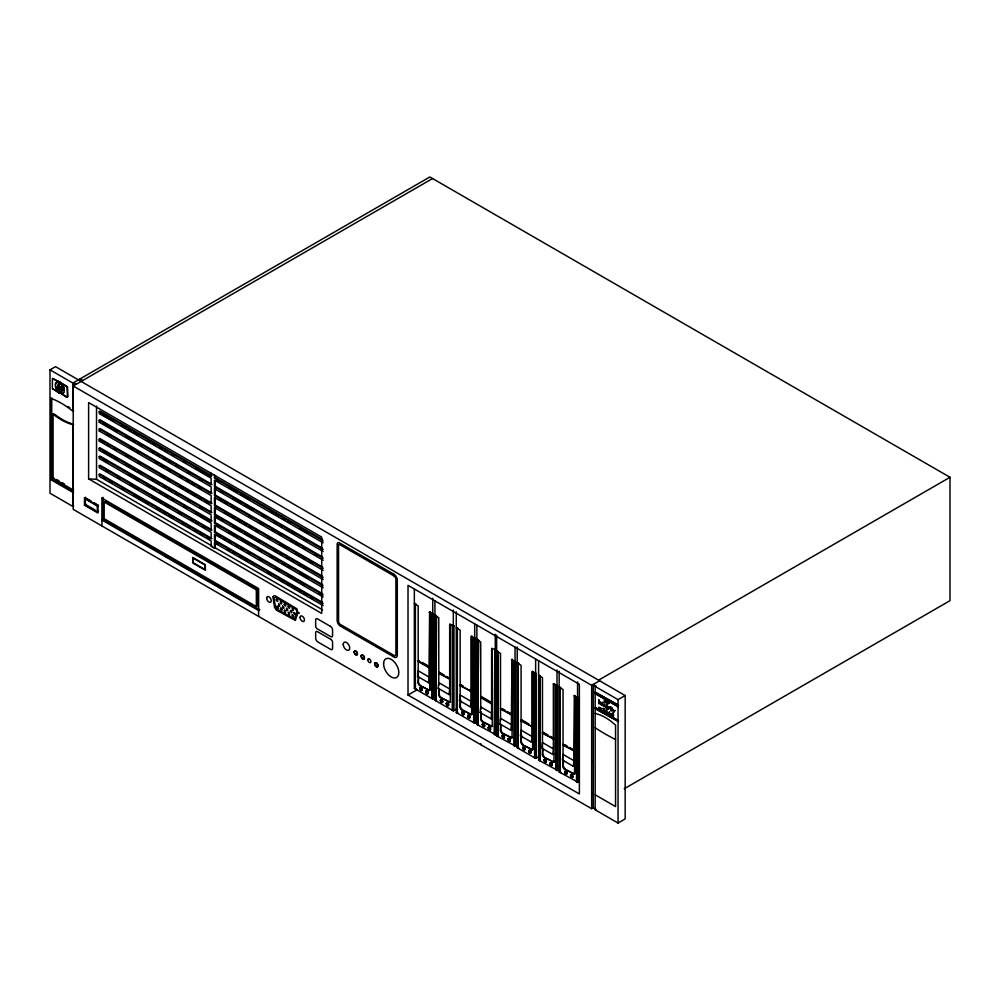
<?xml version="1.0" encoding="UTF-8"?>
<svg xmlns="http://www.w3.org/2000/svg" width="1000" height="1000" viewBox="0 0 1000 1000"><rect width="100%" height="100%" fill="white"/><g stroke="black" fill="none" stroke-linecap="round" stroke-linejoin="round"><path stroke-width="1.5" d="M59.625 393.188L52.362 388.587L52.425 378.5L67.05 386.788L67.438 396.362A1.462 0.85 60 0 1 66.413 397.125L59.85 392.85M417.6 676.413L418.2 670.788L429.1 677.087L428.5 682.712L417.6 676.413L418.2 676.075M438.175 688.3L438.775 682.675L449.675 688.962L449.087 694.587L438.175 688.3L438.775 687.95L438.775 694.975A1.837 1.062 60 0 0 440.075 697.225L449.487 701.975A2 1.163 60 0 0 450.487 702.075M459.55 700.638L460.15 695.013L471.05 701.3L470.45 706.925L459.55 700.638L460.15 700.288M480.125 712.513L480.725 706.888L491.625 713.188L491.025 718.812L480.125 712.513L480.725 712.175L480.725 719.188A1.837 1.062 60 0 0 482.025 721.45L491.438 726.188A2 1.163 60 0 0 492.562 726.2M499.913 723.938L500.513 718.312L511.413 724.6L510.812 730.238L499.913 723.938L500.513 723.6L500.513 730.612A1.837 1.062 60 0 0 501.812 732.875L511.225 737.613A2 1.163 60 0 0 512.525 737.362M520.5 735.825L521.087 730.188L531.987 736.488L531.4 742.113L520.5 735.825L521.087 735.475M541.862 748.162L542.463 742.537L553.362 748.825L552.762 754.45L541.862 748.162L542.463 747.812M562.45 760.037L563.038 754.412L573.938 760.7L573.35 766.338L562.45 760.037L563.038 759.7M59.5 385.8L57.912 388.988L58.95 389.588L59.988 386.675L58.688 385.2L60.163 382.225L59.2 381.662L56.463 388.088L57.862 388.35M60.025 392.95L60.55 390.625C63.175 393.625 64.7 386.087 60.888 386.475L58.55 392.638L59.763 392.675A13.075 7.55 60 0 1 58.775 392.062A13.288 7.675 60 0 1 58.263 391.7A5.4 3.125 60 0 1 55.775 387.713A6.688 3.862 60 0 1 55.512 383.95A5.675 3.275 60 0 1 58.075 382.225L58.637 381.375L67.537 386.675L67.838 396.138A1.462 0.85 60 0 1 66.812 396.887L66.413 397.125M55.912 383.725L55.438 383.988A5.675 3.275 60 0 1 58 382.262L58.637 381.375L52.688 378.375M58.788 381.912L58.587 382.475A16.825 9.712 60 0 1 59.475 383.075A17.413 10.05 60 0 1 60.05 383.438A5.763 3.325 60 0 1 63.812 388.4M58 382.262A17.413 10.05 60 0 1 58.513 382.512L59.188 381.675M60.062 383.45L60.75 382.562L60.125 383.413A5.763 3.325 60 0 1 63.837 388.225A5.763 3.325 60 0 1 63.312 392.938M63.725 392.6L63.263 392.875A6.025 3.487 60 0 1 60.412 392.925L66.812 396.887M57.387 388.625L58.95 385.475M58.625 392.587L58.837 392.025A13.288 7.675 60 0 1 58.325 391.662L58.075 392.25L54.737 389.862M599.925 710L600.812 709.188L600.075 707.675L602.062 708.825L601.337 709.488L602.212 711.325M600.45 710.3L601.075 709.737L601.688 711.025M602.65 711.575L604.475 710.1L602.975 708.388A1.55 0.9 60 0 1 603.462 708.263L603.85 708.413A1.338 0.775 60 0 1 604.425 708.962L604.888 710.55L603.625 711.637L604.85 712.85M73.662 505.988L72.875 506.45L50 493.237L50 369.85L55.538 366.662L625.175 695.537L625.175 818.913L618.05 823.025L595.175 809.812L595.175 708.575L617.1 720.775M53.087 389.375L52.838 388.5M62.75 387.562L63.513 387.575M63.2 388.575L64.287 388.137A5.763 3.325 60 0 0 63.65 386.625M50 369.85L72.875 383.062L429.837 176.975L950 477.287L950 600.662L624.263 788.737M58.762 392.062L59.237 391.788A13.288 7.675 60 0 1 58.9 391.55M60.8 392.7L60.338 392.975A13.45 7.763 60 0 1 59.812 392.7L59.887 392.663A13.45 7.763 60 0 0 60.412 392.925M595.175 809.812L595.962 809.362L593.263 807.8L591.675 808.713L73.213 509.375L73.213 386L432.55 178.538M53.087 414.113L54.55 414.2A59.562 34.388 60 0 0 73.662 424.225L72.875 424.688A59.562 34.388 60 0 1 53.762 414.663L53.087 414.113L53.087 478.375L72.875 489.8L73.662 489.35M50.938 479.725L51.737 479.263L73.662 491.938L72.875 492.388L50.938 479.725L50.938 398.387L51.887 398.725A78.763 45.475 60 0 1 72.875 411.262L73.662 410.8M322.587 609.825L215.3 547.888L214.5 548.337L211.15 546.4L211.15 540.962L99.25 476.362L99.25 474.375L211.15 538.975L211.15 532.312L99.25 467.713L99.25 465.737L211.15 530.337L211.15 523.15L99.25 458.55L99.25 456.575L211.15 521.175L211.15 514.862L99.25 450.262L99.25 448.275L211.15 512.875L211.15 505.688L99.25 441.1L99.25 439.113L211.15 503.713L211.15 495.575L99.25 430.975L99.25 429L211.15 493.6L211.15 486.85L99.25 422.25L99.25 420.262L211.15 484.862L211.15 478.175L99.25 413.575L99.25 411.587L100.05 411.125L211.938 475.725M99.25 420.262L100.05 419.8L211.938 484.4M99.25 422.25L100.05 421.788M99.25 429L100.05 428.537L211.938 493.137M99.25 430.975L100.05 430.525M99.25 439.113L100.05 438.65L211.938 503.25M99.25 441.1L100.05 440.637M99.25 448.275L100.05 447.812L211.938 512.413M99.25 450.262L100.05 449.8M53.087 478.375L53.888 477.925M99.25 456.575L100.05 456.112L211.938 520.712M99.25 465.737L100.05 465.275L211.938 529.875M99.25 474.375L100.05 473.925L211.938 538.525M84.488 497.925L97.938 505.7L97.938 513.013L84.488 505.238L84.488 497.925L85.675 497.25M98.537 511.312L97.35 512L85.062 504.9L85.062 498.938L86.25 498.25L91.175 501.087M84.488 505.238L86.25 504.225M101.912 525.95L101.912 498.1L103.1 497.413L103.1 519.35L259.812 609.825L258.625 610.513L101.912 520.025L103.1 519.35M85.062 498.938L97.35 506.037L98.537 505.35L93.625 502.512M104.175 502.025L105.363 501.337L257.538 589.2L257.538 605.887L256.35 606.575L104.175 518.713L104.175 502.025L256.35 589.888L257.538 589.2M214.5 475.075L214.5 478.125L215.3 477.663L322.587 539.612M323.137 542.825L214.5 480.112L214.5 486.8L215.3 486.35L322.587 548.288M323.137 558.25L214.5 495.538L214.5 488.787L215.3 488.325L215.3 495.075L322.587 557.025M214.5 495.538L215.3 495.075M323.137 560.237L214.5 497.525L214.5 505.65L215.3 505.188L322.587 567.137M323.137 570.35L214.5 507.638L214.5 514.812L215.3 514.362L322.587 576.3M323.137 585.825L214.5 523.112L214.5 516.8L215.3 516.337L217.975 517.888M214.5 523.112L215.3 522.65L322.587 584.6M165.212 556.575L166.4 555.887M323.137 587.812L214.5 525.1L214.5 532.275L215.3 531.812L322.587 593.763M323.137 596.975L214.5 534.263L214.5 540.913L215.3 540.462L322.587 602.4M214.5 548.337L214.5 542.9L215.3 542.438L217.975 543.987M240.4 599.987L241.588 599.3M415.975 603.938L414.338 603.675L418.2 605.9L418.2 683.088A1.837 1.062 60 0 0 419.5 685.35L428.9 690.088A2 1.163 60 0 0 430.325 689.275L430.325 612.225L429.688 611.85L429.1 667.062L429.688 666.712M430.325 612.225L429.725 689.625A2 1.163 60 0 1 428.312 690.438M432.287 613.35L431.688 698.388L433.325 698.65L433.325 613.962L432.287 613.35L432.287 698.037M433.325 613.962L429.1 612.2M434.913 600.95L434.913 700.25L436.55 700.5L435.962 700.85L436.55 615.812L435.5 615.212L434.913 615.562L438.775 617.788L438.775 685.312M452.275 625.575L452.275 710.263L453.913 710.525L453.913 625.837L449.675 624.075L449.675 678.938L450.262 678.6M457.925 628.15L456.287 627.9L460.15 630.125L460.15 707.312A1.837 1.062 60 0 0 461.45 709.562L470.85 714.312A2 1.163 60 0 0 472.275 713.5L472.275 636.438L471.675 636.788M474.237 637.575L473.638 722.6L475.275 722.862L475.275 638.175L474.237 637.575L474.237 722.262M475.275 638.175L471.05 636.413L471.05 691.275L471.637 690.938L469.212 689.538M478.5 640.037L477.9 725.062L478.5 640.037L477.45 639.438L476.863 639.775L480.725 642L480.725 709.525M429.1 667.825L429.688 667.475L418.2 660.763L418.787 660.425L418.2 661.525L429.1 667.825L429.1 677.087M418.2 683.088L418.787 677.138M419.5 685.35L428.9 690.088M414.338 589.062L414.338 688.363L415.975 688.625L415.375 688.962L415.375 604.275M428.5 682.712L429.688 682.025L429.688 611.85M408.013 695.025L579.375 793.962L579.375 684.287L408.013 585.35L408.013 695.025L417.163 689.75M494.812 649.45L494.212 734.488L495.863 734.75L495.863 650.062L494.812 649.45L494.812 734.137M495.863 650.062L491.625 648.3L491.625 703.162L492.212 702.812M444.212 675.1L439.363 672.3L438.775 673.413L450.262 679.362L438.775 672.65M438.775 694.975L439.363 689.013M414.338 688.363L432.738 698.988L435.925 697.15M460.737 684.638L460.15 684.987L471.637 691.7L460.15 685.75L460.737 684.638L463.162 686.038M440.075 697.225L449.487 701.975M449.087 694.587L450.262 693.9M507.163 711.45L512 714.237L511.413 714.587L512 659.375L512.638 659.75L512.038 737.138A2 1.163 60 0 1 510.625 737.962M518.862 663.337L517.225 663.075L521.087 665.312L521.087 742.5A1.837 1.062 60 0 0 522.388 744.75L531.8 749.5A2 1.163 60 0 0 533.212 748.675L533.212 671.625L532.625 671.975M434.913 700.25L453.312 710.875L456.5 709.025M460.15 707.312L460.737 699.95M481.312 696.525L480.725 696.862L492.212 703.575L491.625 703.925L480.725 697.625L481.312 696.525L491.012 702.125M456.287 611.825L456.287 712.588L457.925 712.837L457.325 713.188L457.325 628.5M461.45 709.562L470.85 714.312M470.45 706.925L471.637 706.237M470.262 714.65A2 1.163 60 0 0 471.675 713.838L472.275 713.5M480.725 719.188L481.312 711.825M456.287 712.588L474.688 723.213L477.875 721.363M501.1 708.713L500.513 709.05L512 715L500.513 708.288M476.863 625.163L476.863 724.463L478.5 724.725M482.025 721.45L491.438 726.188M491.025 718.812L492.212 718.125M550.325 736.363L553.95 738.462L553.362 738.8L553.362 683.938L554.587 683.962L553.987 684.312M560.812 687.562L559.175 687.3L563.038 689.525L563.038 766.712A1.837 1.062 60 0 0 564.338 768.975L573.75 773.713A2 1.163 60 0 0 575.163 772.9L575.163 695.85L574.538 695.475L573.938 750.688L574.538 750.337L569.688 747.55M500.513 730.612L501.1 724.663M476.863 724.463L495.863 734.75M521.688 719.825L521.087 720.175L532.587 726.888L521.087 720.938L521.688 719.825L528.95 724.025M496.65 635.125L496.65 735.888L498.288 736.15L498.288 651.462L497.688 736.488L498.288 736.15M501.812 732.875L511.225 737.613M510.812 730.238L512 729.55L512 659.375M598.575 680.175L950 477.287M73.213 386L591.675 685.337L599.587 680.763M595.175 708.575L618.45 721.55L618.45 720.688L595.175 707.712L595.175 693.562L618.05 706.775L618.45 705.225L595.175 692.25L595.175 686.438L595.962 685.975L593.263 684.412L593.263 807.8M532.587 726.125L531.987 726.462L531.987 671.6L536.225 673.363L536.225 758.05L534.587 757.788L534.587 673.1L535.175 672.763L535.175 757.45M595.175 692.25L618.45 705.225M595.175 693.562L618.45 706.55M514.6 745.562L514 745.913L514 661.225L514.6 660.875L514.6 745.562L515.65 746.175L515.65 661.475L511.413 659.725M521.087 742.5L521.688 735.138M496.65 735.888L515.65 746.175M517.225 647.013L517.225 747.763L518.862 748.025M522.388 744.75L531.8 749.5M531.4 742.113L532.587 741.425M595.175 707.712L617.1 719.912M595.175 686.438L618.05 699.65L625.175 695.537M531.2 749.837A2 1.163 60 0 0 532.625 749.025L533.212 748.675M547.9 734.963L543.05 732.163L542.463 733.275L553.95 739.225L542.463 732.513M517.225 747.763L535.625 758.388L540.112 755.8M554.475 761.587A2 1.163 60 0 1 553.175 761.838L543.763 757.087A1.837 1.062 60 0 1 542.463 754.837L543.05 748.875M538.6 660.8L538.6 760.113L540.237 760.362L540.237 675.675L539.637 760.713L540.237 760.362M543.763 757.087L553.175 761.838M552.762 754.45L553.95 753.763M552.575 762.175A2 1.163 60 0 0 553.987 761.363L554.587 761.025M563.038 745.15L574.538 751.1L563.038 744.388M556.55 769.788L555.95 770.125L555.95 685.438L556.55 685.1L556.55 769.788L557.587 770.387L557.587 685.7L553.362 683.938M563.038 766.712L563.638 760.763M538.6 760.113L557.587 770.387M559.175 671.225L559.175 771.988L560.812 772.25M564.338 768.975L573.75 773.713M573.35 766.338L574.538 765.65M591.675 762.212L593.263 761.3M573.15 774.062A2 1.163 60 0 0 574.575 773.238L575.163 772.9M577.125 781.663L576.538 782.013L576.538 697.325L577.125 696.975L577.125 781.663L578.175 782.275L578.175 697.575L573.938 695.825M559.175 771.988L578.175 782.275M591.675 794.2L593.263 793.288M88.612 478.862L321.712 613.438L321.712 537.125L88.612 402.55L88.612 478.862L96.525 479.312L211.938 545.95M595.175 713.312L600.175 714.975A53.175 30.7 60 0 1 610.562 720.962L615.562 725.088L615.562 806.575L595.175 794.8M80 378.95L82.7 380.513M76.375 384.175L73.662 382.612L73.662 387.062M99.25 411.587L211.15 476.188L211.15 473.137M214.5 478.125L323.137 540.85M100.05 413.113L106.788 417M109.488 418.562L113.525 420.9M121.613 425.562L125.662 427.9M128.35 429.462L131.05 431.012M133.75 432.575L137.787 434.9M147.225 440.35L149.925 441.912M152.625 443.462L155.312 445.025M159.362 447.362L162.062 448.913M164.75 450.475L167.45 452.025M171.5 454.363L174.188 455.925M183.625 461.362L186.325 462.925M195.763 468.375L203.85 473.038M206.55 474.6L210.588 476.938M216.637 480.425L219.325 481.975M228.713 487.4L236.75 492.038M240.775 494.363L248.825 499.012M270.287 511.4L272.962 512.95M275.65 514.5L278.337 516.05M282.35 518.362L285.038 519.913M287.725 521.462L290.4 523.013M299.788 528.438L307.838 533.075M214.5 486.8L323.137 549.525M453.913 625.837L452.863 625.237L452.863 709.925M102.737 423.35L110.825 428.013M113.525 429.575L117.575 431.912M125.662 436.575L129.7 438.913M132.4 440.462L135.1 442.025M137.787 443.587L141.838 445.913M151.275 451.362L153.975 452.925M156.662 454.475L159.362 456.037M163.4 458.375L166.1 459.925M168.8 461.488L171.5 463.038M175.538 465.375L178.238 466.938M187.675 472.375L190.362 473.938M199.8 479.387L202.5 480.938M220.662 491.425L223.35 492.975M232.738 498.4L240.775 503.038M244.8 505.363L252.85 510.012M262.238 515.425L264.925 516.975M274.312 522.4L276.988 523.95M279.675 525.5L282.35 527.05M286.375 529.362L289.062 530.913M291.737 532.463L294.425 534.012M303.812 539.438L306.5 540.988M214.5 488.787L323.137 551.5M106.788 434.412L109.488 435.975M129.7 447.65L133.75 449.988M136.45 451.538L139.137 453.1M155.312 462.438L158.012 463.988M160.712 465.55L163.4 467.1M167.45 469.438L170.15 471M179.587 476.45L182.275 478M186.325 480.337L189.025 481.887M191.713 483.45L194.412 485M198.463 487.337L201.15 488.9M219.325 499.387L222 500.938M224.688 502.488L227.362 504.038M231.388 506.35L234.075 507.9M236.75 509.45L239.438 511M248.825 516.425L251.513 517.975M259.55 522.612L263.575 524.938M271.625 529.587L275.65 531.912M278.337 533.45L281.012 535M290.4 540.425L293.087 541.975M295.763 543.525L298.45 545.075M302.475 547.388L305.15 548.938M314.538 554.362L317.225 555.913M214.5 505.65L323.137 568.362M101.4 441.413L104.087 442.975M106.788 444.525L109.488 446.087M113.525 448.425L116.225 449.975M125.662 455.425L128.35 456.987M137.787 462.425L140.488 463.988M160.712 475.662L164.75 478M167.45 479.55L170.15 481.112M179.587 486.562L183.625 488.888M186.325 490.45L189.025 492M191.713 493.562L195.763 495.9M198.463 497.45L201.15 499.012M205.2 501.35L207.887 502.9M224.688 512.6L228.713 514.925M231.388 516.462L234.075 518.013M236.75 519.562L240.775 521.888M243.463 523.438L246.15 524.987M248.825 526.538L251.513 528.088M255.538 530.4L258.212 531.95M267.6 537.375L270.287 538.925M279.675 544.338L287.725 548.987M295.763 553.638L299.788 555.962M302.475 557.513L305.15 559.05M309.175 561.375L311.863 562.925M214.5 514.812L323.137 577.537M102.737 451.362L110.825 456.025M113.525 457.587L117.575 459.913M125.662 464.588L129.7 466.925M132.4 468.475L135.1 470.037M137.787 471.587L141.838 473.925M151.275 479.375L153.975 480.938M156.662 482.488L159.362 484.05M163.4 486.388L166.1 487.938M168.8 489.5L171.5 491.05M175.538 493.387L178.238 494.938M187.675 500.387L190.362 501.95M199.8 507.4L202.5 508.95M220.662 519.438L223.35 520.988M232.738 526.413L240.775 531.05M244.8 533.375L252.85 538.025M255.538 539.575L259.55 541.888M274.312 550.413L276.988 551.962M279.675 553.513L282.35 555.05M286.375 557.375L289.062 558.925M291.737 560.475L294.425 562.025M298.45 564.35L301.125 565.9M303.812 567.45L306.5 568.987M214.5 516.8L323.137 579.513M102.737 459.65L106.788 461.987M128.35 474.438L131.05 476M133.75 477.55L137.787 479.888M147.225 485.337L149.925 486.9M152.625 488.45L155.312 490.012M159.362 492.337L162.062 493.9M164.75 495.462L167.45 497.013M171.5 499.35L174.188 500.9M183.625 506.35L186.325 507.912M195.763 513.362L203.85 518.025M206.55 519.587L210.588 521.925M216.637 525.413L219.325 526.962M228.713 532.375L236.75 537.025M240.775 539.35L248.825 544M258.212 549.412L260.9 550.962M270.287 556.388L272.962 557.938M275.65 559.475L278.337 561.025M282.35 563.35L285.038 564.9M287.725 566.45L290.4 568M299.788 573.413L307.838 578.062M214.5 532.275L323.137 594.987M105.438 470.375L108.138 471.925M117.575 477.375L120.262 478.938M129.7 484.387L137.787 489.05M152.625 497.612L156.662 499.95M159.362 501.5L162.062 503.062M164.75 504.625L168.8 506.95M178.238 512.4L180.925 513.962M190.362 519.412L193.062 520.962M195.763 522.525L198.463 524.075M202.5 526.413L205.2 527.962M216.637 534.575L220.662 536.9M223.35 538.45L226.025 540M228.713 541.538L231.388 543.088M235.413 545.413L238.1 546.962M240.775 548.513L243.463 550.062M247.488 552.388L250.162 553.938M259.55 559.35L262.238 560.9M275.65 568.65L279.675 570.962M287.725 575.612L291.737 577.938M294.425 579.487L297.113 581.038M299.788 582.587L303.812 584.9M318.562 593.425L321.25 594.975M214.5 540.913L323.137 603.638M102.737 477.463L105.438 479.012M109.488 481.35L112.175 482.912M121.613 488.35L124.312 489.913M133.75 495.363L141.838 500.025M144.537 501.587L148.575 503.925M156.662 508.587L160.712 510.925M163.4 512.487L166.1 514.038M168.8 515.6L172.838 517.938M182.275 523.375L184.975 524.938M187.675 526.487L190.362 528.05M194.412 530.388L197.113 531.938M199.8 533.5L202.5 535.05M206.55 537.388L209.237 538.95M227.362 549.412L230.05 550.962M232.738 552.513L235.413 554.062M239.438 556.375L242.125 557.925M244.8 559.475L247.488 561.025M251.513 563.35L254.188 564.9M267.6 572.638L271.625 574.963M279.675 579.612L283.7 581.938M286.375 583.475L289.062 585.025M291.737 586.575L295.763 588.9M298.45 590.45L301.125 592M303.812 593.55L306.5 595.1M310.525 597.413L313.2 598.962M422.425 662.525L428.475 666.025M446.637 676.5L449.062 677.9M502.312 708.65L504.738 710.05M564.837 744.75L567.263 746.15M214.5 542.9L323.137 605.612M101.912 498.1L258.625 588.575L258.625 616.425M56.525 479.45L59.162 480.962M61.8 482.488L64.438 484.012M85.675 504.55L95.087 509.988M165.812 556.237L241 599.65M59.025 392.35L60.587 393.3M618.05 699.65L618.05 705.45M618.05 706.775L618.05 720.913M618.05 721.775L618.05 823.025M598.85 709.375C599.987 706.9 598.387 705.95 598.4 709.125M595.562 692.013L595.562 693.337M595.562 707.475L595.562 708.337M591.675 685.337L591.675 808.713M577.575 681.85L577.575 782.613M574.538 695.475L574.575 773.238M573.938 751.45L573.938 760.7M560.225 687.9L560.225 772.588M559.775 686.963L559.775 771.65M557 669.975L557 770.725M553.95 683.6L553.987 761.363M553.362 739.562L553.362 748.825M542.463 754.837L542.463 677.65L538.6 675.413L539.188 675.075L539.188 759.762M535.625 659.087L535.625 758.388M532.587 671.263L532.625 749.025M531.987 727.225L531.987 736.488M518.275 663.688L518.275 748.375M517.825 662.738L517.825 747.425M515.05 647.212L515.05 746.513M511.413 715.35L511.413 724.6M500.513 720.95L500.513 653.425L496.65 651.2L497.238 650.863L497.238 735.55M495.262 634.325L495.262 735.088M492.25 648.662L492.25 725.725A2 1.163 60 0 1 490.838 726.538M491.625 703.925L491.625 713.188M480.725 743.637L480.725 744.65M477.45 639.438L477.45 724.125M474.688 623.913L474.688 723.213M471.637 636.075L471.675 713.838M471.05 692.038L471.05 701.3M456.875 627.55L456.875 712.237M453.312 610.112L453.312 710.875M450.312 624.45L450.312 701.5A2 1.163 60 0 1 448.888 702.312M449.675 679.7L449.675 688.962M435.5 615.212L435.5 699.9M432.738 598.225L432.738 698.988M414.925 603.337L414.925 688.025M256.35 589.888L256.35 606.575M215.3 480.988L215.3 486.35M215.3 497.062L215.3 505.188M215.3 507.175L215.3 514.362M215.3 516.337L215.3 522.65M215.3 526.075L215.3 531.812M215.3 535.138L215.3 540.462M215.3 542.438L215.3 547.888M97.35 506.037L97.35 512M96.525 406.112L96.525 479.312M72.875 383.062L72.875 411.262M72.875 424.688L72.875 489.8M72.875 492.388L72.875 506.45M51.737 397.925L51.737 479.263M615.562 739.5A185.963 107.362 60 0 1 595.175 727.725M67.975 406.488A78.763 45.475 60 0 1 69.887 407.863M58.475 381.987A17.413 10.05 60 0 1 58.987 382.25M64.287 388.137A5.625 3.25 60 0 1 64.425 388.612M60.525 383.175A5.763 3.325 60 0 1 60.925 383.425M61.312 383.713A5.763 3.325 60 0 1 62.425 384.787M63.087 385.662A5.763 3.325 60 0 1 63.388 386.138M462.038 709.225A1.837 1.062 60 0 1 460.737 706.975M502.4 732.525A1.837 1.062 60 0 1 501.1 730.275M522.987 744.412A1.837 1.062 60 0 1 521.688 742.15M420.087 685A1.837 1.062 60 0 1 418.787 682.75M482.612 721.1A1.837 1.062 60 0 1 481.312 718.85M564.938 768.625A1.837 1.062 60 0 1 563.638 766.375M544.35 756.75A1.837 1.062 60 0 1 543.05 754.488M440.662 696.888A1.837 1.062 60 0 1 439.363 694.638M298.775 612.7L298.762 613.35L298.775 612.7M276.325 599.525L276.3 600.55L277.863 601.487L277.113 599.475L276.325 599.525M276.9 606.275L276.875 607.3L278.438 608.25L277.688 606.237L276.9 606.275M292.162 615.062L292.9 617.075L293.7 617.038L292.95 615.025L292.162 615.062M613.15 715.763C611.287 719.375 611.75 710.188 613.15 715.763M611.2 714.225C612.788 723.425 615.588 710.263 611.2 714.225M272.925 596.7L274.55 607.413L276.363 610.1L295.387 620.45L297.975 612.612L296.887 608.837L275.587 596.038L274.037 595.7L272.925 596.7M274 597.788L275.512 607.25L276.737 609.062L294.675 618.987L296.875 611.862L296.238 609.55L275.75 597.4L274 597.788M605.712 706.038C605.438 708.812 610.3 708.85 606.15 708.562C609.237 711.675 608 703.575 605.712 706.038M607.837 713.312L606.663 714.025L605.487 712A1.638 0.95 60 0 1 605.612 711.462L606.85 710.075L606.487 711.325L607.837 713.312M610.7 714.975L609.538 715.675L608.35 713.65A1.638 0.95 60 0 1 608.475 713.112L609.725 711.725L609.35 712.975L610.7 714.975M607.375 713.075C605.388 714.7 606.225 709.525 607.375 713.075M610.237 714.725C608.288 716.363 609.062 711.175 610.237 714.725M603.088 704.525L603.088 705.025A1.5 0.862 60 0 0 603.375 705.85L605.125 706.688L603.462 705.1L605.25 706.125L604.575 704.463L603.088 704.525M607.562 707.362C605.7 708.95 606.35 704 607.562 707.362M608.825 702.987L607.85 703.088L607.85 701.775L608.825 702.987M609.288 703.238L607.85 703.525L607.413 704.812L607.413 701.087L609.288 703.238M599.875 702.537L599.4 703.863C597.9 699.925 602.35 702.225 601.213 704.9L599.875 702.537M609.163 707.913L608.675 709.212C606.938 705.8 611.087 707.55 609.163 707.913M610.95 707.312L610.288 706.787L610.95 707.312M288.363 612.425L288.738 614.388L289.613 614.65L289.237 612.688L288.363 612.425M62.213 387.863L61.288 390.438L60.7 390.112L62.213 387.863M615 710.45L613.125 712.913L613.812 711.587L612.762 709.163L614.012 711.2L615 710.45M603.625 704.562L604.788 705.45L603.625 704.562M278.75 604.025L278.712 605.812L279.613 606.35L279.65 604.575L278.75 604.025M280.675 601.688L280.2 602.3L281.537 604.012L281.575 602.225L280.675 601.688M280.875 608.075L280.413 608.688L281.737 610.388L282.213 609.775L280.875 608.075M282.65 606.125L282.613 607.913L283.512 608.45L283.988 607.837L282.65 606.125M284.5 603.837L284.037 604.45L285.375 606.15L285.837 605.538L284.5 603.837M284.613 610.225L284.15 610.85L285.487 612.55L285.512 610.775L284.613 610.225M286.525 608.325L286.488 610.1L287.387 610.65L287.863 610.025L286.525 608.325M288.4 606L287.925 606.625L289.262 608.325L289.725 607.712L288.4 606M290.712 610.5L290.25 611.112L291.575 612.825L292.05 612.2L290.712 610.5M292.4 608.237L292.362 610.013L293.263 610.562L293.3 608.775L292.4 608.237M294.262 612.537L293.8 613.15L295.138 614.85L295.6 614.237L294.262 612.537M393.925 574.275L339.6 542.913A3.462 2 60 0 0 337.15 544.338L337.15 620.562A4.475 2.587 60 0 0 340.312 626.038L394.087 657.087A4.55 2.625 60 0 0 397.3 655.238L397.3 580.138A4.787 2.763 60 0 0 393.925 574.275M393.925 575.9L339.6 544.538A1.475 0.85 60 0 0 338.55 545.138L338.55 621.375A2.487 1.438 60 0 0 340.312 624.425L394.087 655.462A2.562 1.475 60 0 0 395.9 654.425L395.9 579.338A2.8 1.613 60 0 0 393.925 575.9M604.625 699.475L604.188 702.95L604.625 701.413L606.175 702.3L606.613 704.35L606.613 700.612L606.175 701.8L604.625 700.913L604.625 699.475M598.812 699.788L598.812 703.525L598.812 699.788M602.337 702.438L601.55 702.675L602.337 705.55L602.337 702.438M612.062 708.062L611.275 708.775L612.062 711.175L612.062 708.062M610.825 708.037L610.825 710.45L610.825 708.037M330.375 626.312L317.475 618.862A2.562 1.475 60 0 0 315.663 619.913L315.663 626.025A2.312 1.338 60 0 0 317.3 628.85L330.812 636.663A2.462 1.425 60 0 0 332.562 635.65L332.562 630.087A3.075 1.775 60 0 0 330.375 626.312M205.375 564.763L192.712 557.45L192.712 562.938L205.375 570.237L205.375 564.763M204.988 564.987L193.113 558.125L193.113 562.7L204.988 569.562L204.988 564.987M330.925 639.425L317.4 631.625A2.462 1.425 60 0 0 315.663 632.625L315.663 638.188A3.075 1.775 60 0 0 317.838 641.963L330.737 649.412A2.562 1.475 60 0 0 332.562 648.363L332.562 642.25A2.312 1.338 60 0 0 330.925 639.425M383.587 663.763A10.762 6.212 60 0 0 395.012 677.975A10.762 6.212 60 0 0 395.012 662.75A10.762 6.212 60 0 0 383.587 663.763M374.613 663.938A2.3 1.325 60 0 0 377.05 666.963A2.3 1.325 60 0 0 377.05 663.725A2.3 1.325 60 0 0 374.613 663.938M374.888 663.863A2.2 1.275 60 0 0 377.212 666.762A2.2 1.275 60 0 0 377.212 663.65A2.2 1.275 60 0 0 374.888 663.863A2.2 1.275 60 0 0 377.15 666.8A2.2 1.275 60 0 0 377.15 663.688A2.2 1.275 60 0 0 374.812 663.9M343.237 644.362A4.588 2.65 60 0 0 348.1 650.425A4.588 2.65 60 0 0 348.1 643.925A4.588 2.65 60 0 0 343.237 644.362M367.775 659.788A2.2 1.275 60 0 0 370.112 662.688A2.2 1.275 60 0 0 370.112 659.575A2.2 1.275 60 0 0 367.775 659.788M361.15 656.175A2.3 1.325 60 0 0 363.587 659.2A2.3 1.325 60 0 0 363.587 655.95A2.3 1.325 60 0 0 361.15 656.175M361.362 656.125A2.2 1.275 60 0 0 363.688 659.038A2.2 1.275 60 0 0 363.688 655.925A2.2 1.275 60 0 0 361.362 656.125M266.675 598.112A3.225 1.863 60 0 0 270.1 602.375A3.225 1.863 60 0 0 270.1 597.812A3.225 1.863 60 0 0 266.675 598.112M300.062 617.438A3.113 1.8 60 0 0 303.363 621.55A3.113 1.8 60 0 0 303.363 617.15A3.113 1.8 60 0 0 300.062 617.438M354.25 652.062A2.2 1.275 60 0 0 356.587 654.963A2.2 1.275 60 0 0 356.587 651.85A2.2 1.275 60 0 0 354.25 652.062M354.325 652.025A2.2 1.275 60 0 0 356.65 654.925A2.2 1.275 60 0 0 356.65 651.812A2.2 1.275 60 0 0 354.325 652.025M467.675 715.913A1.675 0.975 60 0 0 469.45 718.138A1.675 0.975 60 0 0 469.45 715.763A1.675 0.975 60 0 0 467.675 715.913M467.812 716A1.475 0.85 60 0 0 469.375 717.95A1.475 0.85 60 0 0 469.375 715.863A1.475 0.85 60 0 0 467.812 716M461.775 712.575A1.675 0.975 60 0 0 463.55 714.8A1.675 0.975 60 0 0 463.55 712.425A1.675 0.975 60 0 0 461.775 712.575M461.912 712.663A1.475 0.85 60 0 0 463.475 714.613A1.475 0.85 60 0 0 463.475 712.525A1.475 0.85 60 0 0 461.912 712.663M508.038 739.225A1.675 0.975 60 0 0 509.825 741.438A1.675 0.975 60 0 0 509.825 739.062A1.675 0.975 60 0 0 508.038 739.225M508.188 739.3A1.475 0.85 60 0 0 509.75 741.25A1.475 0.85 60 0 0 509.75 739.163A1.475 0.85 60 0 0 508.188 739.3M502.137 735.888A1.675 0.975 60 0 0 503.913 738.1A1.675 0.975 60 0 0 503.913 735.725A1.675 0.975 60 0 0 502.137 735.888M502.275 735.975A1.475 0.85 60 0 0 503.85 737.913A1.475 0.85 60 0 0 503.85 735.825A1.475 0.85 60 0 0 502.275 735.975M528.612 751.1A1.675 0.975 60 0 0 530.4 753.312A1.675 0.975 60 0 0 530.4 750.938A1.675 0.975 60 0 0 528.612 751.1M528.763 751.188A1.475 0.85 60 0 0 530.325 753.138A1.475 0.85 60 0 0 530.325 751.05A1.475 0.85 60 0 0 528.763 751.188M522.712 747.763A1.675 0.975 60 0 0 524.5 749.987A1.675 0.975 60 0 0 524.5 747.613A1.675 0.975 60 0 0 522.712 747.763M522.863 747.85A1.475 0.85 60 0 0 524.425 749.8A1.475 0.85 60 0 0 524.425 747.712A1.475 0.85 60 0 0 522.863 747.85M425.725 691.7A1.675 0.975 60 0 0 427.5 693.913A1.675 0.975 60 0 0 427.5 691.538A1.675 0.975 60 0 0 425.725 691.7M425.863 691.775A1.475 0.85 60 0 0 427.438 693.725A1.475 0.85 60 0 0 427.438 691.637A1.475 0.85 60 0 0 425.863 691.775M419.825 688.363A1.675 0.975 60 0 0 421.6 690.575A1.675 0.975 60 0 0 421.6 688.2A1.675 0.975 60 0 0 419.825 688.363M419.963 688.45A1.475 0.85 60 0 0 421.525 690.387A1.475 0.85 60 0 0 421.525 688.3A1.475 0.85 60 0 0 419.963 688.45M488.25 727.8A1.675 0.975 60 0 0 490.037 730.013A1.675 0.975 60 0 0 490.037 727.638A1.675 0.975 60 0 0 488.25 727.8M488.4 727.875A1.475 0.85 60 0 0 489.963 729.825A1.475 0.85 60 0 0 489.963 727.738A1.475 0.85 60 0 0 488.4 727.875M482.35 724.463A1.675 0.975 60 0 0 484.125 726.675A1.675 0.975 60 0 0 484.125 724.3A1.675 0.975 60 0 0 482.35 724.463M482.488 724.55A1.475 0.85 60 0 0 484.062 726.488A1.475 0.85 60 0 0 484.062 724.4A1.475 0.85 60 0 0 482.488 724.55M570.562 775.325A1.675 0.975 60 0 0 572.35 777.537A1.675 0.975 60 0 0 572.35 775.163A1.675 0.975 60 0 0 570.562 775.325M570.712 775.4A1.475 0.85 60 0 0 572.275 777.35A1.475 0.85 60 0 0 572.275 775.263A1.475 0.85 60 0 0 570.712 775.4M564.663 771.988A1.675 0.975 60 0 0 566.438 774.2A1.675 0.975 60 0 0 566.438 771.825A1.675 0.975 60 0 0 564.663 771.988M564.8 772.075A1.475 0.85 60 0 0 566.375 774.013A1.475 0.85 60 0 0 566.375 771.925A1.475 0.85 60 0 0 564.8 772.075M549.987 763.438A1.675 0.975 60 0 0 551.763 765.65A1.675 0.975 60 0 0 551.763 763.288A1.675 0.975 60 0 0 549.987 763.438M550.125 763.525A1.475 0.85 60 0 0 551.7 765.475A1.475 0.85 60 0 0 551.7 763.388A1.475 0.85 60 0 0 550.125 763.525M544.087 760.1A1.675 0.975 60 0 0 545.862 762.325A1.675 0.975 60 0 0 545.862 759.95A1.675 0.975 60 0 0 544.087 760.1M544.225 760.188A1.475 0.85 60 0 0 545.788 762.138A1.475 0.85 60 0 0 545.788 760.05A1.475 0.85 60 0 0 544.225 760.188M446.3 703.575A1.675 0.975 60 0 0 448.088 705.8A1.675 0.975 60 0 0 448.088 703.425A1.675 0.975 60 0 0 446.3 703.575M446.45 703.662A1.475 0.85 60 0 0 448.013 705.612A1.475 0.85 60 0 0 448.013 703.525A1.475 0.85 60 0 0 446.45 703.662M440.4 700.238A1.675 0.975 60 0 0 442.175 702.463A1.675 0.975 60 0 0 442.175 700.088A1.675 0.975 60 0 0 440.4 700.238A1.475 0.85 60 0 0 442.113 702.275A1.475 0.85 60 0 0 442.113 700.188A1.475 0.85 60 0 0 440.538 700.325"/></g></svg>
